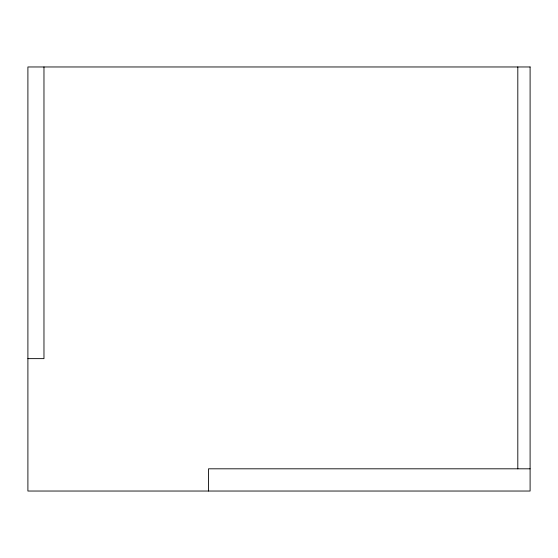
<?xml version="1.0" encoding="UTF-8"?>
<svg xmlns="http://www.w3.org/2000/svg" width="558" height="558" viewBox="0 0 558 558"><rect width="100%" height="100%" fill="white"/><g stroke="black" fill="none" stroke-linecap="round" stroke-linejoin="round"><path stroke-width="0.84" d="M27.9 358.634L43.97 358.634L43.97 66.967M530.1 468.811L208.518 468.811L208.518 491.033M517.81 66.967L517.81 468.811M530.1 66.967L27.9 66.967L27.9 491.033L530.1 491.033L530.1 66.967"/></g></svg>
